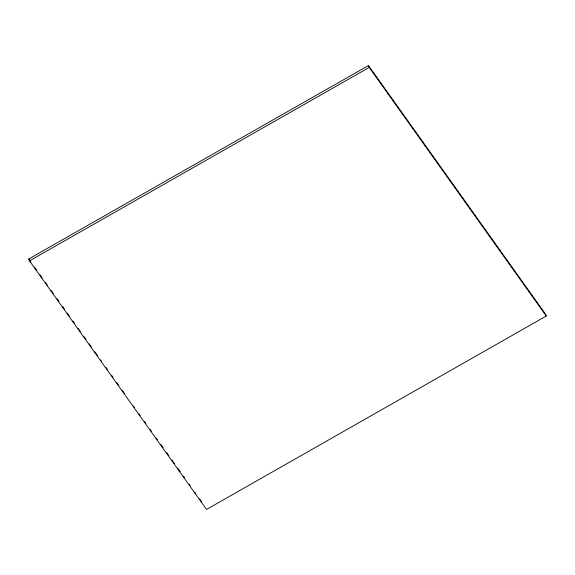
<?xml version="1.0" encoding="UTF-8"?>
<svg xmlns="http://www.w3.org/2000/svg" width="575" height="575" viewBox="0 0 575 575"><rect width="100%" height="100%" fill="white"/><g stroke="black" fill="none" stroke-linecap="round" stroke-linejoin="round"><path stroke-width="0.86" d="M28.75 258.98L368.474 65.543L545.517 314.13L546.25 316.02L206.526 509.457L29.483 260.87L28.75 258.98L30.834 261.905M29.483 260.87L369.207 67.433L368.474 65.543M369.207 67.433L546.25 316.02M34.478 267.023L36.563 269.948M39.682 274.332L42.291 277.991M45.411 282.375L47.495 285.301M51.139 290.418L53.223 293.343M56.868 298.461L58.952 301.386M62.596 306.504L64.68 309.429M67.282 313.088L69.367 316.006M73.011 321.13L74.57 323.322M78.214 328.44L80.299 331.365M83.943 336.483L86.027 339.408M89.154 343.793L91.756 347.451M94.882 351.835L97.484 355.487M100.611 359.878L101.646 361.337M105.814 367.188L107.374 369.38M111.543 375.231L113.103 377.423M116.747 382.54L118.831 385.466M122.475 390.583L124.559 393.508M133.414 405.936L134.457 407.402M139.143 413.978L140.178 415.445M144.347 421.295L145.906 423.488M150.075 429.338L151.635 431.53M156.321 438.107L157.363 439.573M161.007 444.691L163.092 447.616M166.736 452.733L168.82 455.659M171.947 460.043L174.548 463.702M177.675 468.086L180.277 471.737M183.403 476.129L184.438 477.588M189.125 484.172L190.167 485.631M194.853 492.214L195.895 493.673M199.539 498.791L201.624 501.716"/></g></svg>
